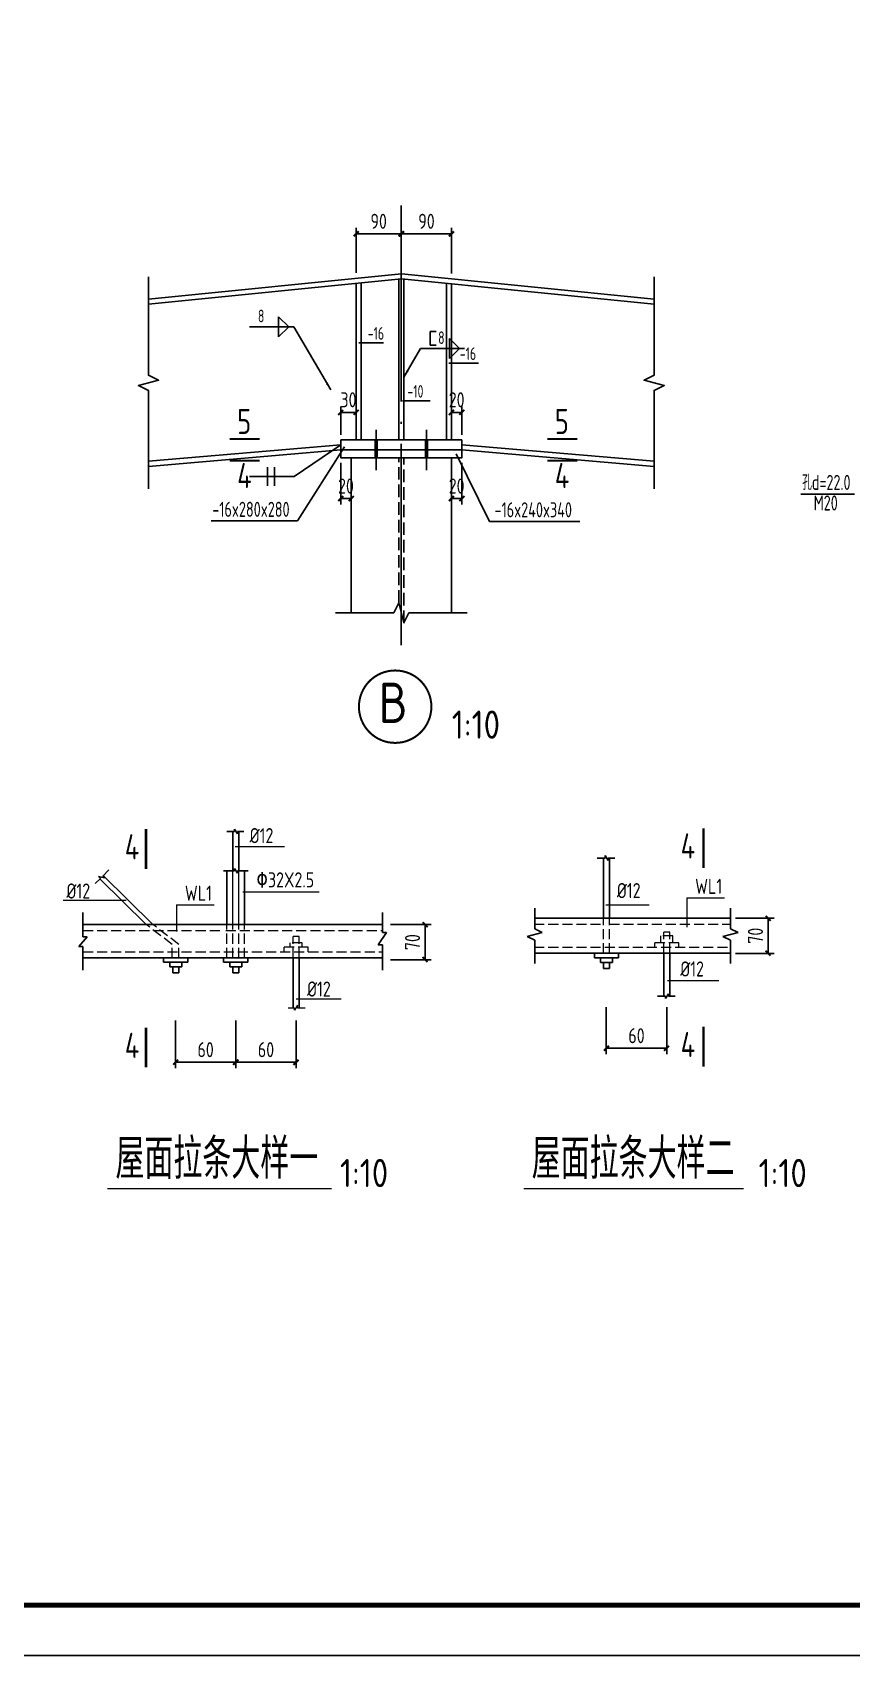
# Model space of a CAD drawing. Header units: millimetres. Extents: x 865974 to 875117, y 41124 to 44891.
# Drawn here: x 871204.7 to 871367.6, y 41123.6 to 41446.3 of the extents above; entities that cross this region are included whole.
import ezdxf

# ---------------------------------------------------------------- set-up
doc = ezdxf.new("R2010")
doc.units = ezdxf.units.MM
doc.header["$LTSCALE"] = 1000
doc.header["$MEASUREMENT"] = 0
for name, pattern in [('CONTINOUS', [0]), ('DASH', [0.35, 0.25, -0.1]), ('DOTE', [2.42, 2, -0.2, 0.02, -0.2])]:
    doc.linetypes.add(name, pattern=pattern)
for name, color, linetype, lineweight in [('1', 4, 'Continuous', 70), ('D3', 62, 'Continuous', 9), ('LZ', 64, 'Continuous', 9), ('数字', 3, 'Continuous', 9)]:
    doc.layers.add(name, color=color, linetype=linetype, lineweight=lineweight)
for name, color, linetype in [('10', 7, 'Continuous'), ('11', 134, 'Continuous'), ('114', 2, 'Continuous'), ('14', 2, 'Continuous'), ('D1', 112, 'Continuous'), ('D2', 6, 'Continuous'), ('DIM', 7, 'Continuous'), ('DOTE', 1, 'DOTE'), ('M_Thin', 7, 'Continuous'), ('PUB_DIM', 3, 'Continuous'), ('THIN', 7, 'Continuous'), ('文字', 7, 'Continuous'), ('柱', 2, 'Continuous'), ('柱子', 8, 'Continuous'), ('标准层', 7, 'Continuous'), ('梁', 4, 'Continuous'), ('焊缝标注', 3, 'Continuous'), ('螺栓孔标注', 253, 'Continuous'), ('钢板标注', 253, 'Continuous')]:
    doc.layers.add(name, color=color, linetype=linetype)
doc.styles.add('GBHZ', font='gbenor.shx', dxfattribs={"width": 0.9, "bigfont": 'gbcbig.shx'})
doc.dimstyles.new('Y10', dxfattribs={"dimscale": 0, "dimtxt": 3, "dimasz": 0.01, "dimexe": 1.2, "dimexo": 1, "dimgap": 1, "dimtad": 1, "dimdec": 0, "dimlfac": 10, "dimzin": 0, "dimdsep": 46, "dimtxsty": 'GBHZ', "dimblk1": 'DX', "dimblk2": 'DX', "dimsah": 1, "dimcen": 0.09, "dimdle": 1, "dimadec": 0, "dimazin": 0, "dimtfac": 1, "dimtdec": 0, "dimtix": 1, "dimtmove": 2, "dimatfit": 3, "dimldrblk": 'DX', "dimfxl": 0, "dimtolj": 1, "dimtzin": 0, "dimarcsym": 0})
doc.dimstyles.new('Y5', dxfattribs={"dimscale": 0, "dimtxt": 3, "dimasz": 0.01, "dimexe": 1.2, "dimexo": 1, "dimgap": 1, "dimtad": 1, "dimdec": 0, "dimlfac": 5, "dimzin": 0, "dimdsep": 46, "dimtxsty": 'GBHZ', "dimblk1": 'DX', "dimblk2": 'DX', "dimsah": 1, "dimcen": 0.09, "dimdle": 1, "dimadec": 0, "dimazin": 0, "dimtfac": 1, "dimtdec": 0, "dimtix": 1, "dimtmove": 2, "dimatfit": 3, "dimldrblk": 'DX', "dimfxl": 0, "dimtolj": 1, "dimtzin": 0, "dimarcsym": 0})

# ---------------------------------------------------------------- blocks, each defined once
blk = doc.blocks.new('DX')
at = {"color": 0, "linetype": 'ByBlock', "const_width": 40}
blk.add_lwpolyline([(-54, -51), (46, 49)], dxfattribs=at)
blk = doc.blocks.new('*D100')
at = {"layer": 'Defpoints', "color": 0, "linetype": 'ByBlock', "transparency": 16777216}
for p in [(871274.89, 41268.93, 6.02), (871274.89, 41261.93, 6.02), (871282.79, 41261.93)]:
    blk.add_point(p, dxfattribs=at)
at = {"layer": 'DIM', "color": 0, "linetype": 'ByBlock', "lineweight": -2, "transparency": 16777216}
for p, q in [((871275.89, 41268.93), (871283.99, 41268.93)), ((871282.79, 41268.92), (871282.79, 41261.94)), ((871275.89, 41261.93), (871283.99, 41261.93))]:
    blk.add_line(p, q, dxfattribs=at)
at = {"layer": 'DIM', "color": 0, "linetype": 'ByBlock', "lineweight": -2, "transparency": 16777216, "xscale": 0.01, "yscale": 0.01, "zscale": 0.01}
for p, rotation in [((871282.79, 41268.93), 90), ((871282.79, 41261.93), 270)]:
    blk.add_blockref('DX', p, dxfattribs=dict(at, rotation=rotation))
at = {"layer": 'DIM', "color": 0, "linetype": 'ByBlock', "transparency": 16777216, "insert": (871280.29, 41265.43), "char_height": 3, "attachment_point": 5, "rotation": 90, "style": 'GBHZ'}
blk.add_mtext('\\A1;70', dxfattribs=at)
blk = doc.blocks.new('*D101')
at = {"layer": 'Defpoints', "color": 0, "linetype": 'ByBlock', "transparency": 16777216}
for p in [(871245.16, 41250.87, 6.02), (871257.16, 41250.87, 6.02), (871257.16, 41241.55)]:
    blk.add_point(p, dxfattribs=at)
at = {"layer": 'DIM', "color": 0, "linetype": 'ByBlock', "lineweight": -2, "transparency": 16777216}
for p, q in [((871245.16, 41249.87), (871245.16, 41240.35)), ((871257.16, 41249.87), (871257.16, 41240.35)), ((871245.17, 41241.55), (871257.15, 41241.55))]:
    blk.add_line(p, q, dxfattribs=at)
at = {"layer": 'DIM', "color": 0, "linetype": 'ByBlock', "lineweight": -2, "transparency": 16777216, "xscale": 0.01, "yscale": 0.01, "zscale": 0.01, "rotation": 180}
blk.add_blockref('DX', (871245.16, 41241.55), dxfattribs=at)
at = {"layer": 'DIM', "color": 0, "linetype": 'ByBlock', "lineweight": -2, "transparency": 16777216, "xscale": 0.01, "yscale": 0.01, "zscale": 0.01}
blk.add_blockref('DX', (871257.16, 41241.55), dxfattribs=at)
at = {"layer": 'DIM', "color": 0, "linetype": 'ByBlock', "transparency": 16777216, "insert": (871251.16, 41244.05), "char_height": 3, "attachment_point": 5, "style": 'GBHZ'}
blk.add_mtext('\\A1;60', dxfattribs=at)
blk = doc.blocks.new('*D102')
at = {"layer": 'Defpoints', "color": 0, "linetype": 'ByBlock', "transparency": 16777216}
for p in [(871233.16, 41250.87, 6.02), (871245.16, 41250.87, 6.02), (871245.16, 41241.55)]:
    blk.add_point(p, dxfattribs=at)
at = {"layer": 'DIM', "color": 0, "linetype": 'ByBlock', "lineweight": -2, "transparency": 16777216}
for p, q in [((871233.16, 41249.87), (871233.16, 41240.35)), ((871245.16, 41249.87), (871245.16, 41240.35)), ((871233.17, 41241.55), (871245.15, 41241.55))]:
    blk.add_line(p, q, dxfattribs=at)
at = {"layer": 'DIM', "color": 0, "linetype": 'ByBlock', "lineweight": -2, "transparency": 16777216, "xscale": 0.01, "yscale": 0.01, "zscale": 0.01, "rotation": 180}
blk.add_blockref('DX', (871233.16, 41241.55), dxfattribs=at)
at = {"layer": 'DIM', "color": 0, "linetype": 'ByBlock', "lineweight": -2, "transparency": 16777216, "xscale": 0.01, "yscale": 0.01, "zscale": 0.01}
blk.add_blockref('DX', (871245.16, 41241.55), dxfattribs=at)
at = {"layer": 'DIM', "color": 0, "linetype": 'ByBlock', "transparency": 16777216, "insert": (871239.16, 41244.05), "char_height": 3, "attachment_point": 5, "style": 'GBHZ'}
blk.add_mtext('\\A1;60', dxfattribs=at)
blk = doc.blocks.new('*D93')
at = {"layer": 'Defpoints', "color": 0, "linetype": 'ByBlock', "transparency": 16777216}
for p in [(871343.51, 41270.2), (871350.96, 41270.2), (871343.51, 41263.2)]:
    blk.add_point(p, dxfattribs=at)
at = {"layer": 'DIM', "color": 0, "linetype": 'ByBlock', "lineweight": -2, "transparency": 16777216}
for p, q in [((871344.51, 41270.2), (871352.16, 41270.2)), ((871350.96, 41263.21), (871350.96, 41270.19)), ((871344.51, 41263.2), (871352.16, 41263.2))]:
    blk.add_line(p, q, dxfattribs=at)
at = {"layer": 'DIM', "color": 0, "linetype": 'ByBlock', "lineweight": -2, "transparency": 16777216, "xscale": 0.01, "yscale": 0.01, "zscale": 0.01}
for p, rotation in [((871350.96, 41270.2), 90), ((871350.96, 41263.2), 270)]:
    blk.add_blockref('DX', p, dxfattribs=dict(at, rotation=rotation))
at = {"layer": 'DIM', "color": 0, "linetype": 'ByBlock', "transparency": 16777216, "insert": (871348.46, 41266.7), "char_height": 3, "attachment_point": 5, "rotation": 90, "style": 'GBHZ'}
blk.add_mtext('\\A1;70', dxfattribs=at)
blk = doc.blocks.new('*D94')
at = {"layer": 'Defpoints', "color": 0, "linetype": 'ByBlock', "transparency": 16777216}
for p in [(871318.81, 41253.5), (871330.81, 41253.5), (871330.81, 41244.33)]:
    blk.add_point(p, dxfattribs=at)
at = {"layer": 'DIM', "color": 0, "linetype": 'ByBlock', "lineweight": -2, "transparency": 16777216}
for p, q in [((871318.81, 41252.5), (871318.81, 41243.13)), ((871330.81, 41252.5), (871330.81, 41243.13)), ((871318.82, 41244.33), (871330.8, 41244.33))]:
    blk.add_line(p, q, dxfattribs=at)
at = {"layer": 'DIM', "color": 0, "linetype": 'ByBlock', "lineweight": -2, "transparency": 16777216, "xscale": 0.01, "yscale": 0.01, "zscale": 0.01, "rotation": 180}
blk.add_blockref('DX', (871318.81, 41244.33), dxfattribs=at)
at = {"layer": 'DIM', "color": 0, "linetype": 'ByBlock', "lineweight": -2, "transparency": 16777216, "xscale": 0.01, "yscale": 0.01, "zscale": 0.01}
blk.add_blockref('DX', (871330.81, 41244.33), dxfattribs=at)
at = {"layer": 'DIM', "color": 0, "linetype": 'ByBlock', "transparency": 16777216, "insert": (871324.81, 41246.83), "char_height": 3, "attachment_point": 5, "style": 'GBHZ'}
blk.add_mtext('\\A1;60', dxfattribs=at)
blk = doc.blocks.new('*D438')
at = {"layer": 'Defpoints', "color": 0, "transparency": 16777216}
for p in [(871278.06, 41406.23), (871278.06, 41399.15), (871269.06, 41397.48)]:
    blk.add_point(p, dxfattribs=at)
at = {"layer": 'DIM', "color": 0, "lineweight": -2, "transparency": 16777216}
for p, q in [((871269.06, 41398.48), (871269.06, 41407.43)), ((871269.07, 41406.23), (871278.05, 41406.23)), ((871278.06, 41400.15), (871278.06, 41407.43))]:
    blk.add_line(p, q, dxfattribs=at)
at = {"layer": 'DIM', "color": 0, "lineweight": -2, "transparency": 16777216, "xscale": 0.01, "yscale": 0.01, "zscale": 0.01, "rotation": 180}
blk.add_blockref('DX', (871269.06, 41406.23), dxfattribs=at)
at = {"layer": 'DIM', "color": 0, "lineweight": -2, "transparency": 16777216, "xscale": 0.01, "yscale": 0.01, "zscale": 0.01}
blk.add_blockref('DX', (871278.06, 41406.23), dxfattribs=at)
at = {"layer": 'DIM', "color": 0, "transparency": 16777216, "insert": (871273.56, 41408.73), "char_height": 3, "attachment_point": 5, "style": 'GBHZ'}
blk.add_mtext('\\A1;90', dxfattribs=at)
blk = doc.blocks.new('*D439')
at = {"layer": 'Defpoints', "color": 0, "transparency": 16777216}
for p in [(871269.06, 41370.74), (871266.06, 41365.28), (871269.06, 41365.28)]:
    blk.add_point(p, dxfattribs=at)
at = {"layer": 'DIM', "color": 0, "lineweight": -2, "transparency": 16777216}
for p, q in [((871266.05, 41370.74), (871266.04, 41370.74)), ((871266.06, 41366.28), (871266.06, 41371.94)), ((871266.06, 41370.74), (871269.06, 41370.74)), ((871269.06, 41366.28), (871269.06, 41371.94)), ((871269.07, 41370.74), (871269.08, 41370.74))]:
    blk.add_line(p, q, dxfattribs=at)
at = {"layer": 'DIM', "color": 0, "lineweight": -2, "transparency": 16777216, "xscale": 0.01, "yscale": 0.01, "zscale": 0.01}
blk.add_blockref('DX', (871266.06, 41370.74), dxfattribs=at)
at = {"layer": 'DIM', "color": 0, "lineweight": -2, "transparency": 16777216, "xscale": 0.01, "yscale": 0.01, "zscale": 0.01, "rotation": 180}
blk.add_blockref('DX', (871269.06, 41370.74), dxfattribs=at)
at = {"layer": 'DIM', "color": 0, "transparency": 16777216, "insert": (871267.56, 41373.24), "char_height": 3, "attachment_point": 5, "style": 'GBHZ'}
blk.add_mtext('\\A1;30', dxfattribs=at)
blk = doc.blocks.new('*D440')
at = {"layer": 'Defpoints', "color": 0, "transparency": 16777216}
for p in [(871288.06, 41370.74), (871288.06, 41365.28), (871290.06, 41365.28)]:
    blk.add_point(p, dxfattribs=at)
at = {"layer": 'DIM', "color": 0, "lineweight": -2, "transparency": 16777216}
for p, q in [((871288.05, 41370.74), (871288.04, 41370.74)), ((871288.06, 41366.28), (871288.06, 41371.94)), ((871290.06, 41370.74), (871288.06, 41370.74)), ((871290.06, 41366.28), (871290.06, 41371.94)), ((871290.07, 41370.74), (871290.08, 41370.74))]:
    blk.add_line(p, q, dxfattribs=at)
at = {"layer": 'DIM', "color": 0, "lineweight": -2, "transparency": 16777216, "xscale": 0.01, "yscale": 0.01, "zscale": 0.01}
blk.add_blockref('DX', (871288.06, 41370.74), dxfattribs=at)
at = {"layer": 'DIM', "color": 0, "lineweight": -2, "transparency": 16777216, "xscale": 0.01, "yscale": 0.01, "zscale": 0.01, "rotation": 180}
blk.add_blockref('DX', (871290.06, 41370.74), dxfattribs=at)
at = {"layer": 'DIM', "color": 0, "transparency": 16777216, "insert": (871289.06, 41373.24), "char_height": 3, "attachment_point": 5, "style": 'GBHZ'}
blk.add_mtext('\\A1;20', dxfattribs=at)
blk = doc.blocks.new('*D441')
at = {"layer": 'Defpoints', "color": 0, "transparency": 16777216}
for p in [(871278.06, 41406.23), (871278.06, 41399.15), (871288.06, 41397.32)]:
    blk.add_point(p, dxfattribs=at)
at = {"layer": 'DIM', "color": 0, "lineweight": -2, "transparency": 16777216}
for p, q in [((871278.06, 41400.15), (871278.06, 41407.43)), ((871288.05, 41406.23), (871278.07, 41406.23)), ((871288.06, 41398.32), (871288.06, 41407.43))]:
    blk.add_line(p, q, dxfattribs=at)
at = {"layer": 'DIM', "color": 0, "lineweight": -2, "transparency": 16777216, "xscale": 0.01, "yscale": 0.01, "zscale": 0.01, "rotation": 180}
blk.add_blockref('DX', (871278.06, 41406.23), dxfattribs=at)
at = {"layer": 'DIM', "color": 0, "lineweight": -2, "transparency": 16777216, "xscale": 0.01, "yscale": 0.01, "zscale": 0.01}
blk.add_blockref('DX', (871288.06, 41406.23), dxfattribs=at)
at = {"layer": 'DIM', "color": 0, "transparency": 16777216, "insert": (871283.06, 41408.73), "char_height": 3, "attachment_point": 5, "style": 'GBHZ'}
blk.add_mtext('\\A1;90', dxfattribs=at)
blk = doc.blocks.new('*D442')
at = {"layer": 'Defpoints', "color": 0, "transparency": 16777216}
for p in [(871266.06, 41361.68), (871268.06, 41361.68), (871268.06, 41353.6)]:
    blk.add_point(p, dxfattribs=at)
at = {"layer": 'DIM', "color": 0, "lineweight": -2, "transparency": 16777216}
for p, q in [((871266.06, 41360.68), (871266.06, 41352.4)), ((871268.06, 41360.68), (871268.06, 41352.4)), ((871266.05, 41353.6), (871266.04, 41353.6)), ((871266.06, 41353.6), (871268.06, 41353.6)), ((871268.07, 41353.6), (871268.08, 41353.6))]:
    blk.add_line(p, q, dxfattribs=at)
at = {"layer": 'DIM', "color": 0, "lineweight": -2, "transparency": 16777216, "xscale": 0.01, "yscale": 0.01, "zscale": 0.01}
blk.add_blockref('DX', (871266.06, 41353.6), dxfattribs=at)
at = {"layer": 'DIM', "color": 0, "lineweight": -2, "transparency": 16777216, "xscale": 0.01, "yscale": 0.01, "zscale": 0.01, "rotation": 180}
blk.add_blockref('DX', (871268.06, 41353.6), dxfattribs=at)
at = {"layer": 'DIM', "color": 0, "transparency": 16777216, "insert": (871267.06, 41356.1), "char_height": 3, "attachment_point": 5, "style": 'GBHZ'}
blk.add_mtext('\\A1;20', dxfattribs=at)
blk = doc.blocks.new('*D443')
at = {"layer": 'Defpoints', "color": 0, "transparency": 16777216}
for p in [(871288.06, 41361.68), (871290.06, 41361.68), (871290.06, 41353.6)]:
    blk.add_point(p, dxfattribs=at)
at = {"layer": 'DIM', "color": 0, "lineweight": -2, "transparency": 16777216}
for p, q in [((871288.06, 41360.68), (871288.06, 41352.4)), ((871290.06, 41360.68), (871290.06, 41352.4)), ((871288.05, 41353.6), (871288.04, 41353.6)), ((871288.06, 41353.6), (871290.06, 41353.6)), ((871290.07, 41353.6), (871290.08, 41353.6))]:
    blk.add_line(p, q, dxfattribs=at)
at = {"layer": 'DIM', "color": 0, "lineweight": -2, "transparency": 16777216, "xscale": 0.01, "yscale": 0.01, "zscale": 0.01}
blk.add_blockref('DX', (871288.06, 41353.6), dxfattribs=at)
at = {"layer": 'DIM', "color": 0, "lineweight": -2, "transparency": 16777216, "xscale": 0.01, "yscale": 0.01, "zscale": 0.01, "rotation": 180}
blk.add_blockref('DX', (871290.06, 41353.6), dxfattribs=at)
at = {"layer": 'DIM', "color": 0, "transparency": 16777216, "insert": (871289.06, 41356.1), "char_height": 3, "attachment_point": 5, "style": 'GBHZ'}
blk.add_mtext('\\A1;20', dxfattribs=at)

msp = doc.modelspace()

# ---------------------------------------------------------------- linework, layer by layer
for p, q in [((871285.002, 41386.826), (871283.764, 41386.826)), ((871283.764, 41386.826), (871283.764, 41384.12)), ((871274.53, 41384.581), (871269.641, 41384.581)), ((871285.002, 41384.12), (871283.764, 41384.12)), ((871287.503, 41380.502), (871293.392, 41380.502)), ((871278.308, 41373.055), (871283.814, 41373.055)), ((871607.235, 41123.604), (870766.235, 41123.604))]:
    msp.add_line(p, q)
at = {"color": 0, "const_width": 1}
msp.add_lwpolyline([(871597.235, 41133.604), (870791.235, 41133.604), (870791.235, 41707.604), (871597.235, 41707.604)], close=True, dxfattribs=at)
at = {"ltscale": 0.5, "const_width": 0.4}
msp.add_lwpolyline([(871269.637, 41312.235, 1), (871284.037, 41312.235, 1)], format="xyb", close=True, dxfattribs=at)
at = {"layer": '1', "color": 2, "const_width": 0.48, "elevation": -6.024}
for points in [[(871227.302, 41279.975), (871227.302, 41287.897)], [(871227.302, 41240.506), (871227.302, 41248.428)]]:
    msp.add_lwpolyline(points, dxfattribs=at)
at = {"layer": '1', "color": 2, "const_width": 0.48}
for points in [[(871338.11, 41280.152), (871338.11, 41288.074)], [(871338.11, 41240.682), (871338.11, 41248.604)]]:
    msp.add_lwpolyline(points, dxfattribs=at)
at = {"layer": '11', "linetype": 'DASH', "ltscale": 0.01}
for p, q in [((871277.563, 41332.877), (871277.563, 41361.684)), ((871278.563, 41328.877), (871278.563, 41361.684))]:
    msp.add_line(p, q, dxfattribs=at)
at = {"layer": '114'}
for p, q in [((871273.063, 41359.284), (871273.063, 41367.284)), ((871283.063, 41359.284), (871283.063, 41367.284))]:
    msp.add_line(p, q, dxfattribs=at)
at = {"layer": '114', "color": 1, "const_width": 0.7}
for points in [[(871273.063, 41361.684), (871273.063, 41365.284)], [(871283.063, 41361.684), (871283.063, 41365.284)]]:
    msp.add_lwpolyline(points, dxfattribs=at)
at = {"layer": '14', "linetype": 'CONTINOUS', "ltscale": 0.5}
for p, q in [((871268.063, 41330.877), (871268.063, 41361.684)), ((871288.063, 41330.877), (871288.063, 41361.684))]:
    msp.add_line(p, q, dxfattribs=at)
for points in [[(871266.063, 41365.285), (871290.063, 41365.285)], [(871266.063, 41365.284), (871266.063, 41363.284)], [(871290.063, 41363.285), (871266.063, 41363.285)], [(871290.063, 41363.284), (871290.063, 41361.684), (871266.063, 41361.684), (871266.063, 41363.284)], [(871290.063, 41365.284), (871290.063, 41363.284)]]:
    msp.add_lwpolyline(points, dxfattribs=at)
at = {"layer": 'D1', "color": 251}
for p, q in [((871244.894, 41287.4), (871243.373, 41287.4)), ((871244.894, 41287.4), (871244.894, 41287.868)), ((871244.894, 41287.868), (871245.479, 41286.932)), ((871246.767, 41287.4), (871245.479, 41287.4)), ((871245.479, 41286.932), (871245.479, 41287.4)), ((871318.565, 41282.147), (871317.003, 41282.147)), ((871318.565, 41282.147), (871318.565, 41282.628)), ((871318.565, 41282.628), (871319.166, 41281.666)), ((871320.489, 41282.147), (871319.166, 41282.147)), ((871319.166, 41281.666), (871319.166, 41282.147)), ((871219.078, 41278.203), (871217.867, 41278.476)), ((871217.867, 41278.476), (871218.241, 41278.105)), ((871218.704, 41278.573), (871219.908, 41279.789)), ((871218.704, 41278.573), (871219.078, 41278.203)), ((871244.894, 41279.61), (871242.707, 41279.61)), ((871244.894, 41280.078), (871245.479, 41279.142)), ((871244.894, 41279.61), (871244.894, 41280.078)), ((871247.621, 41279.61), (871245.479, 41279.61)), ((871245.479, 41279.142), (871245.479, 41279.61)), ((871217.222, 41277.076), (871218.241, 41278.105)), ((871214.777, 41271.304), (871214.777, 41266.495)), ((871274.296, 41271.304), (871274.296, 41267.346)), ((871213.958, 41264.538), (871215.596, 41266.495)), ((871215.596, 41266.495), (871214.777, 41266.495)), ((871273.477, 41264.889), (871275.115, 41267.346)), ((871275.115, 41267.346), (871274.296, 41267.346)), ((871214.777, 41264.538), (871213.958, 41264.538)), ((871214.777, 41264.538), (871214.777, 41259.857)), ((871274.296, 41264.889), (871273.477, 41264.889)), ((871274.296, 41264.889), (871274.296, 41259.857)), ((871330.567, 41254.687), (871329.004, 41254.687)), ((871330.567, 41254.206), (871331.168, 41255.167)), ((871330.567, 41254.687), (871330.567, 41254.206)), ((871331.168, 41255.167), (871331.168, 41254.687)), ((871332.49, 41254.687), (871331.168, 41254.687))]:
    msp.add_line(p, q, dxfattribs=at)
at = {"layer": 'D2'}
for p, q in [((871244.579, 41279.61), (871244.579, 41287.411)), ((871245.749, 41279.61), (871245.749, 41287.411)), ((871318.241, 41270.205), (871318.241, 41282.147)), ((871319.443, 41270.205), (871319.443, 41282.147)), ((871228.637, 41268.926), (871218.798, 41278.668)), ((871243.409, 41268.926), (871243.409, 41279.61)), ((871246.919, 41268.926), (871246.919, 41279.61)), ((871227.321, 41268.926), (871218.146, 41278.01)), ((871214.777, 41268.926), (871243.176, 41268.926)), ((871243.176, 41268.926), (871274.296, 41268.926)), ((871304.484, 41270.205), (871318.241, 41270.205)), ((871304.484, 41270.205), (871318.241, 41270.205)), ((871318.241, 41270.205), (871343.506, 41270.205)), ((871319.443, 41270.205), (871343.506, 41270.205)), ((871214.777, 41262.314), (871271.247, 41262.314)), ((871214.777, 41262.314), (871274.296, 41262.314)), ((871230.816, 41262.314), (871230.816, 41261.412)), ((871235.625, 41262.314), (871235.625, 41261.412)), ((871242.744, 41262.314), (871242.744, 41261.412)), ((871247.552, 41262.314), (871247.552, 41261.412)), ((871256.548, 41262.314), (871256.548, 41252.398)), ((871257.75, 41262.314), (871257.75, 41252.398)), ((871304.484, 41263.202), (871343.506, 41263.202)), ((871316.438, 41263.202), (871316.438, 41262.3)), ((871321.247, 41263.202), (871321.247, 41262.3)), ((871330.243, 41263.202), (871330.243, 41254.687)), ((871331.445, 41263.202), (871331.445, 41254.687)), ((871230.816, 41261.412), (871235.625, 41261.412)), ((871232.019, 41261.412), (871232.019, 41260.51)), ((871232.019, 41260.51), (871234.423, 41260.51)), ((871232.62, 41260.51), (871232.62, 41259.308)), ((871232.62, 41259.308), (871233.822, 41259.308)), ((871233.822, 41260.51), (871233.822, 41259.308)), ((871234.423, 41261.412), (871234.423, 41260.51)), ((871242.744, 41261.412), (871247.552, 41261.412)), ((871243.946, 41261.412), (871243.946, 41260.51)), ((871243.946, 41260.51), (871246.35, 41260.51)), ((871244.547, 41260.51), (871244.547, 41259.308)), ((871244.547, 41259.308), (871245.749, 41259.308)), ((871245.749, 41260.51), (871245.749, 41259.308)), ((871246.35, 41261.412), (871246.35, 41260.51)), ((871316.438, 41262.3), (871321.247, 41262.3)), ((871317.64, 41262.3), (871317.64, 41261.398)), ((871317.64, 41261.398), (871320.045, 41261.398)), ((871318.241, 41261.398), (871318.241, 41260.196)), ((871318.241, 41260.196), (871319.443, 41260.196)), ((871319.443, 41261.398), (871319.443, 41260.196)), ((871320.045, 41262.3), (871320.045, 41261.398))]:
    msp.add_line(p, q, dxfattribs=at)
at = {"layer": 'D3', "color": 251}
for p, q in [((871254.873, 41284.374), (871245.037, 41284.374)), ((871246.542, 41275.437), (871261.717, 41275.437)), ((871223.384, 41273.701), (871210.868, 41273.701)), ((871233.398, 41272.874, -6.024), (871233.398, 41267.558, -6.024)), ((871233.398, 41272.874, -6.024), (871240.86, 41272.874, -6.024)), ((871318.745, 41272.872), (871327.344, 41272.872)), ((871334.828, 41274.234), (871334.828, 41268.418)), ((871334.828, 41274.234), (871342.29, 41274.234)), ((871330.986, 41257.773), (871341.167, 41257.773)), ((871266.103, 41254.096), (871257.128, 41254.096))]:
    msp.add_line(p, q, dxfattribs=at)
at = {"layer": 'D3'}
for p, q in [((871257.435, 41252.866), (871256.85, 41251.93)), ((871257.435, 41252.398), (871257.435, 41252.866)), ((871255.562, 41252.398), (871256.85, 41252.398)), ((871256.85, 41251.93), (871256.85, 41252.398)), ((871257.435, 41252.398), (871258.956, 41252.398))]:
    msp.add_line(p, q, dxfattribs=at)
at = {"layer": 'DOTE', "linetype": 'DOTE', "ltscale": 0.02}
msp.add_line((871278.063, 41324.493), (871278.063, 41411.869), dxfattribs=at)
at = {"layer": 'LZ', "color": 251, "linetype": 'DASH', "ltscale": 0.05}
for p, q in [((871244.579, 41268.926), (871244.579, 41279.61)), ((871245.749, 41268.926), (871245.749, 41279.61))]:
    msp.add_line(p, q, dxfattribs=at)
at = {"layer": 'LZ', "color": 251, "linetype": 'DASH', "ltscale": 0.008}
for p, q in [((871232.505, 41264.983), (871227.321, 41268.926)), ((871233.822, 41264.983), (871228.637, 41268.926)), ((871243.409, 41262.314), (871243.409, 41268.926)), ((871244.579, 41262.314), (871244.579, 41268.884)), ((871245.749, 41262.314), (871245.749, 41268.828)), ((871246.919, 41262.314), (871246.919, 41268.828)), ((871304.484, 41269.003), (871318.241, 41269.003)), ((871318.241, 41263.202), (871318.241, 41270.205)), ((871319.443, 41263.202), (871319.443, 41270.205)), ((871319.443, 41269.003), (871343.506, 41269.003)), ((871214.777, 41267.756), (871242.006, 41267.756)), ((871243.176, 41267.756), (871274.296, 41267.756)), ((871256.548, 41262.314), (871256.548, 41266.523)), ((871257.75, 41266.523), (871256.548, 41266.523)), ((871257.75, 41262.314), (871257.75, 41266.523)), ((871329.642, 41265.306), (871329.642, 41266.708)), ((871332.046, 41266.708), (871329.642, 41266.708)), ((871330.243, 41263.202), (871330.243, 41267.41)), ((871331.445, 41267.41), (871330.243, 41267.41)), ((871331.445, 41263.202), (871331.445, 41267.41)), ((871332.046, 41265.306), (871332.046, 41266.708)), ((871214.777, 41263.485), (871274.296, 41263.485)), ((871232.505, 41262.314), (871232.505, 41264.983)), ((871233.822, 41262.314), (871233.822, 41264.983)), ((871259.553, 41264.418), (871254.745, 41264.418)), ((871254.745, 41263.516), (871254.745, 41264.418)), ((871255.947, 41264.418), (871255.947, 41265.32)), ((871258.351, 41265.32), (871255.947, 41265.32)), ((871258.351, 41264.418), (871258.351, 41265.32)), ((871259.553, 41263.516), (871259.553, 41264.418)), ((871304.484, 41264.404), (871343.506, 41264.404)), ((871333.248, 41265.306), (871328.44, 41265.306)), ((871328.44, 41264.404), (871328.44, 41265.306)), ((871333.248, 41264.404), (871333.248, 41265.306))]:
    msp.add_line(p, q, dxfattribs=at)
at = {"layer": 'M_Thin'}
for points in [[(871227.804, 41355.516), (871227.804, 41375.116), (871225.804, 41376.116), (871229.804, 41377.116), (871227.804, 41378.116), (871227.804, 41397.716)], [(871328.321, 41355.516), (871328.321, 41375.116), (871330.321, 41376.116), (871326.321, 41377.116), (871328.321, 41378.116), (871328.321, 41397.716)], [(871264.963, 41330.877), (871276.563, 41330.877), (871277.563, 41332.877), (871278.563, 41328.877), (871279.563, 41330.877), (871291.163, 41330.877)]]:
    msp.add_lwpolyline(points, dxfattribs=at)
at = {"layer": 'THIN'}
for p, q in [((871304.578, 41272.205), (871304.578, 41268.078)), ((871343.506, 41272.205), (871343.506, 41268.078)), ((871306.078, 41267.328), (871303.078, 41266.578)), ((871303.078, 41266.578), (871304.578, 41265.828)), ((871304.578, 41268.078), (871306.078, 41267.328)), ((871304.578, 41265.828), (871304.578, 41261.202)), ((871345.006, 41267.328), (871342.006, 41266.578)), ((871342.006, 41266.578), (871343.506, 41265.828)), ((871343.506, 41268.078), (871345.006, 41267.328)), ((871343.506, 41265.828), (871343.506, 41261.202))]:
    msp.add_line(p, q, dxfattribs=at)
at = {"layer": '文字', "color": 6, "const_width": 0.32}
for points in [[(871219.626, 41216.415), (871264.246, 41216.415)], [(871302.366, 41216.415), (871346.129, 41216.415)]]:
    msp.add_lwpolyline(points, dxfattribs=at)
at = {"layer": '柱', "linetype": 'CONTINOUS', "ltscale": 0.5}
msp.add_line((871266.058, 41363.285), (871290.063, 41363.285), dxfattribs=at)
at = {"layer": '柱子'}
for p, q in [((871227.804, 41393.258), (871278.065, 41398.284)), ((871328.321, 41393.259), (871278.065, 41398.284)), ((871227.804, 41392.253), (871278.065, 41397.279)), ((871277.563, 41365.284), (871277.563, 41397.229)), ((871328.321, 41392.254), (871278.065, 41397.279)), ((871278.563, 41365.284), (871278.563, 41397.23)), ((871227.804, 41361.015), (871266.063, 41364.29)), ((871227.804, 41360.01), (871266.063, 41363.285)), ((871328.321, 41361.015), (871290.063, 41364.29)), ((871328.321, 41360.01), (871290.063, 41363.285))]:
    msp.add_line(p, q, dxfattribs=at)
at = {"layer": '标准层', "color": 6, "const_width": 0.4}
for points in [[(871249.927, 41365.434), (871243.927, 41365.434)], [(871313.065, 41365.434), (871307.065, 41365.434)], [(871249.927, 41361.135), (871243.927, 41361.135)], [(871313.065, 41361.135), (871307.065, 41361.135)]]:
    msp.add_lwpolyline(points, dxfattribs=at)
at = {"layer": '梁'}
for p, q in [((871269.063, 41365.284), (871269.063, 41396.279)), ((871270.063, 41365.284), (871270.063, 41396.379)), ((871287.063, 41365.284), (871287.063, 41396.28)), ((871288.063, 41365.284), (871288.063, 41396.18))]:
    msp.add_line(p, q, dxfattribs=at)
at = {"layer": '焊缝标注'}
for p, q in [((871253.676, 41389.736), (871255.676, 41387.736)), ((871253.676, 41387.736), (871253.676, 41389.736)), ((871247.894, 41387.736), (871256.676, 41387.736)), ((871253.676, 41385.736), (871255.676, 41387.736)), ((871253.676, 41387.736), (871253.676, 41385.736)), ((871264.063, 41375.217), (871256.676, 41387.736)), ((871287.647, 41385.424), (871289.647, 41383.424)), ((871287.647, 41383.424), (871287.647, 41385.424)), ((871278.563, 41377.743), (871281.865, 41383.424)), ((871281.865, 41383.424), (871290.647, 41383.424)), ((871287.647, 41381.424), (871289.647, 41383.424)), ((871287.647, 41383.424), (871287.647, 41381.424)), ((871266.063, 41364.285), (871256.789, 41358.022)), ((871251.437, 41356.166), (871251.437, 41359.878)), ((871252.845, 41356.166), (871252.845, 41359.878)), ((871247.891, 41358.022), (871256.789, 41358.022))]:
    msp.add_line(p, q, dxfattribs=at)
for points in [[(871278.563, 41377.743), (871279.53, 41378.891), (871279.161, 41379.148)], [(871264.063, 41375.217), (871263.096, 41376.365), (871263.465, 41376.623)]]:
    msp.add_solid(points, dxfattribs=at)
at = {"layer": '螺栓孔标注'}
msp.add_line((871368.147, 41354.483), (871357.455, 41354.483), dxfattribs=at)
at = {"layer": '钢板标注'}
for p, q in [((871257.438, 41349.153), (871266.747, 41363.875)), ((871288.94, 41362.48), (871295.607, 41349.063)), ((871240.287, 41349.153), (871257.438, 41349.153)), ((871295.607, 41349.063), (871313.546, 41349.063))]:
    msp.add_line(p, q, dxfattribs=at)

# ---------------------------------------------------------------- texts
at = {"layer": '10', "style": 'GBHZ', "width": 0.9}
for s, p in [('5', (871245.433, 41366.433)), ('5', (871308.572, 41366.433)), ('4', (871245.433, 41355.691)), ('4', (871308.572, 41355.691))]:
    msp.add_text(s, height=5, dxfattribs=at).set_placement(p)
at = {"layer": 'PUB_DIM', "style": 'GBHZ', "width": 0.9}
for p in [(871223.092, 41281.875, -6.024), (871333.589, 41282.051), (871223.092, 41242.405, -6.024), (871333.589, 41242.582)]:
    msp.add_text('4', height=5, dxfattribs=at).set_placement(p)
at = {"layer": '数字', "style": 'GBHZ', "width": 0.9}
for s, p in [('%%C12', (871247.916, 41285.106)), ('%%13032X2.5', (871249.239, 41276.314)), ('%%C12', (871211.494, 41274.088)), ('WL1', (871235.037, 41273.663, -6.024)), ('%%C12', (871320.909, 41274.174)), ('WL1', (871336.467, 41275.023)), ('%%C12', (871333.511, 41258.595)), ('%%C12', (871259.322, 41254.602))]:
    msp.add_text(s, height=3, dxfattribs=at).set_placement(p)
at = {"layer": '文字', "style": 'GBHZ', "width": 0.8}
for s, p in [('8', (871249.551, 41388.652)), ('-16', (871271.389, 41385.193)), ('8', (871285.379, 41384.341)), ('-16', (871289.689, 41381.164)), ('-10', (871279.276, 41373.667, 5))]:
    msp.add_text(s, height=2.5, dxfattribs=at).set_placement(p)
at = {"layer": '文字', "color": 6, "style": 'GBHZ'}
for s, height, p in [('B', 8, (871273.539, 41309.012)), ('1:10', 5.6, (871288.091, 41305.871, -0.009)), ('屋面拉条大样一', 8, (871221.233, 41218.366)), ('屋面拉条大样二', 8, (871303.973, 41218.366)), ('1:10', 5.6, (871265.861, 41216.726)), ('1:10', 5.6, (871349.079, 41216.726))]:
    msp.add_text(s, height=height, dxfattribs=at).set_placement(p)
at = {"layer": '螺栓孔标注', "style": 'GBHZ', "width": 0.8}
for s, p in [('孔d=22.0', (871357.75, 41355.317)), ('M20', (871360.03, 41351.233))]:
    msp.add_text(s, height=3, dxfattribs=at).set_placement(p)
at = {"layer": '钢板标注', "style": 'GBHZ', "width": 0.8}
for s, p in [('-16x280x280', (871240.492, 41349.971)), ('-16x240x340', (871296.599, 41349.88))]:
    msp.add_text(s, height=3, dxfattribs=at).set_placement(p)

# ---------------------------------------------------------------- dimensions: what is measured, and where the dimension line sits
at = {"layer": 'DIM'}
dim = msp.add_linear_dim(base=(871278.063, 41406.228), p1=(871269.063, 41397.484), p2=(871278.063, 41399.154), text='90', dimstyle='Y10', override={"dimscale": 1}, dxfattribs=at)
dim.commit()
dim.dimension.update_dxf_attribs({"geometry": '*D438', "text_midpoint": (871273.563, 41408.728)})
dim = msp.add_linear_dim(base=(871278.063, 41406.228), p1=(871288.063, 41397.317), p2=(871278.063, 41399.154), angle=180, text='90', dimstyle='Y10', override={"dimscale": 1}, dxfattribs=at)
dim.commit()
dim.dimension.update_dxf_attribs({"geometry": '*D441', "text_midpoint": (871283.063, 41408.728)})
for base, p1, p2, picture, middle in [((871269.063, 41370.737), (871266.063, 41365.285), (871269.063, 41365.284), '*D439', (871267.563, 41373.237)), ((871268.063, 41353.603), (871266.063, 41361.684), (871268.063, 41361.684), '*D442', (871267.063, 41356.103)), ((871290.063, 41353.603), (871288.063, 41361.684), (871290.063, 41361.684), '*D443', (871289.063, 41356.103))]:
    dim = msp.add_linear_dim(base=base, p1=p1, p2=p2, dimstyle='Y10', override={"dimscale": 1}, dxfattribs=at)
    dim.commit()
    dim.dimension.update_dxf_attribs({"geometry": picture, "text_midpoint": middle})
dim = msp.add_linear_dim(base=(871288.063, 41370.737), p1=(871290.063, 41365.285), p2=(871288.063, 41365.284), angle=180, dimstyle='Y10', override={"dimscale": 1}, dxfattribs=at)
dim.commit()
dim.dimension.update_dxf_attribs({"geometry": '*D440', "text_midpoint": (871289.063, 41373.237)})
at = {"layer": 'DIM', "color": 0, "linetype": 'ByBlock'}
for base, p1, p2, picture, middle in [((871282.787, 41261.926, -6.024), (871274.894, 41268.926), (871274.894, 41261.926), '*D100', (871280.287, 41265.426, -6.024)), ((871350.959, 41270.205), (871343.506, 41263.202), (871343.506, 41270.205), '*D93', (871348.459, 41266.703))]:
    dim = msp.add_linear_dim(base=base, p1=p1, p2=p2, angle=90, dimstyle='Y10', override={"dimscale": 1}, dxfattribs=at)
    dim.commit()
    dim.dimension.update_dxf_attribs({"geometry": picture, "text_midpoint": middle})
for base, p1, p2, picture, middle in [((871330.807, 41244.331), (871318.806, 41253.504), (871330.807, 41253.504), '*D94', (871324.806, 41246.831)), ((871245.164, 41241.552, -6.024), (871233.163, 41250.873), (871245.164, 41250.873), '*D102', (871239.164, 41244.052, -6.024)), ((871257.165, 41241.552, -6.024), (871245.164, 41250.873), (871257.165, 41250.873), '*D101', (871251.165, 41244.052, -6.024))]:
    dim = msp.add_linear_dim(base=base, p1=p1, p2=p2, dimstyle='Y5', override={"dimscale": 1}, dxfattribs=at)
    dim.commit()
    dim.dimension.update_dxf_attribs({"geometry": picture, "text_midpoint": middle})

doc.saveas('drawing.dxf')
